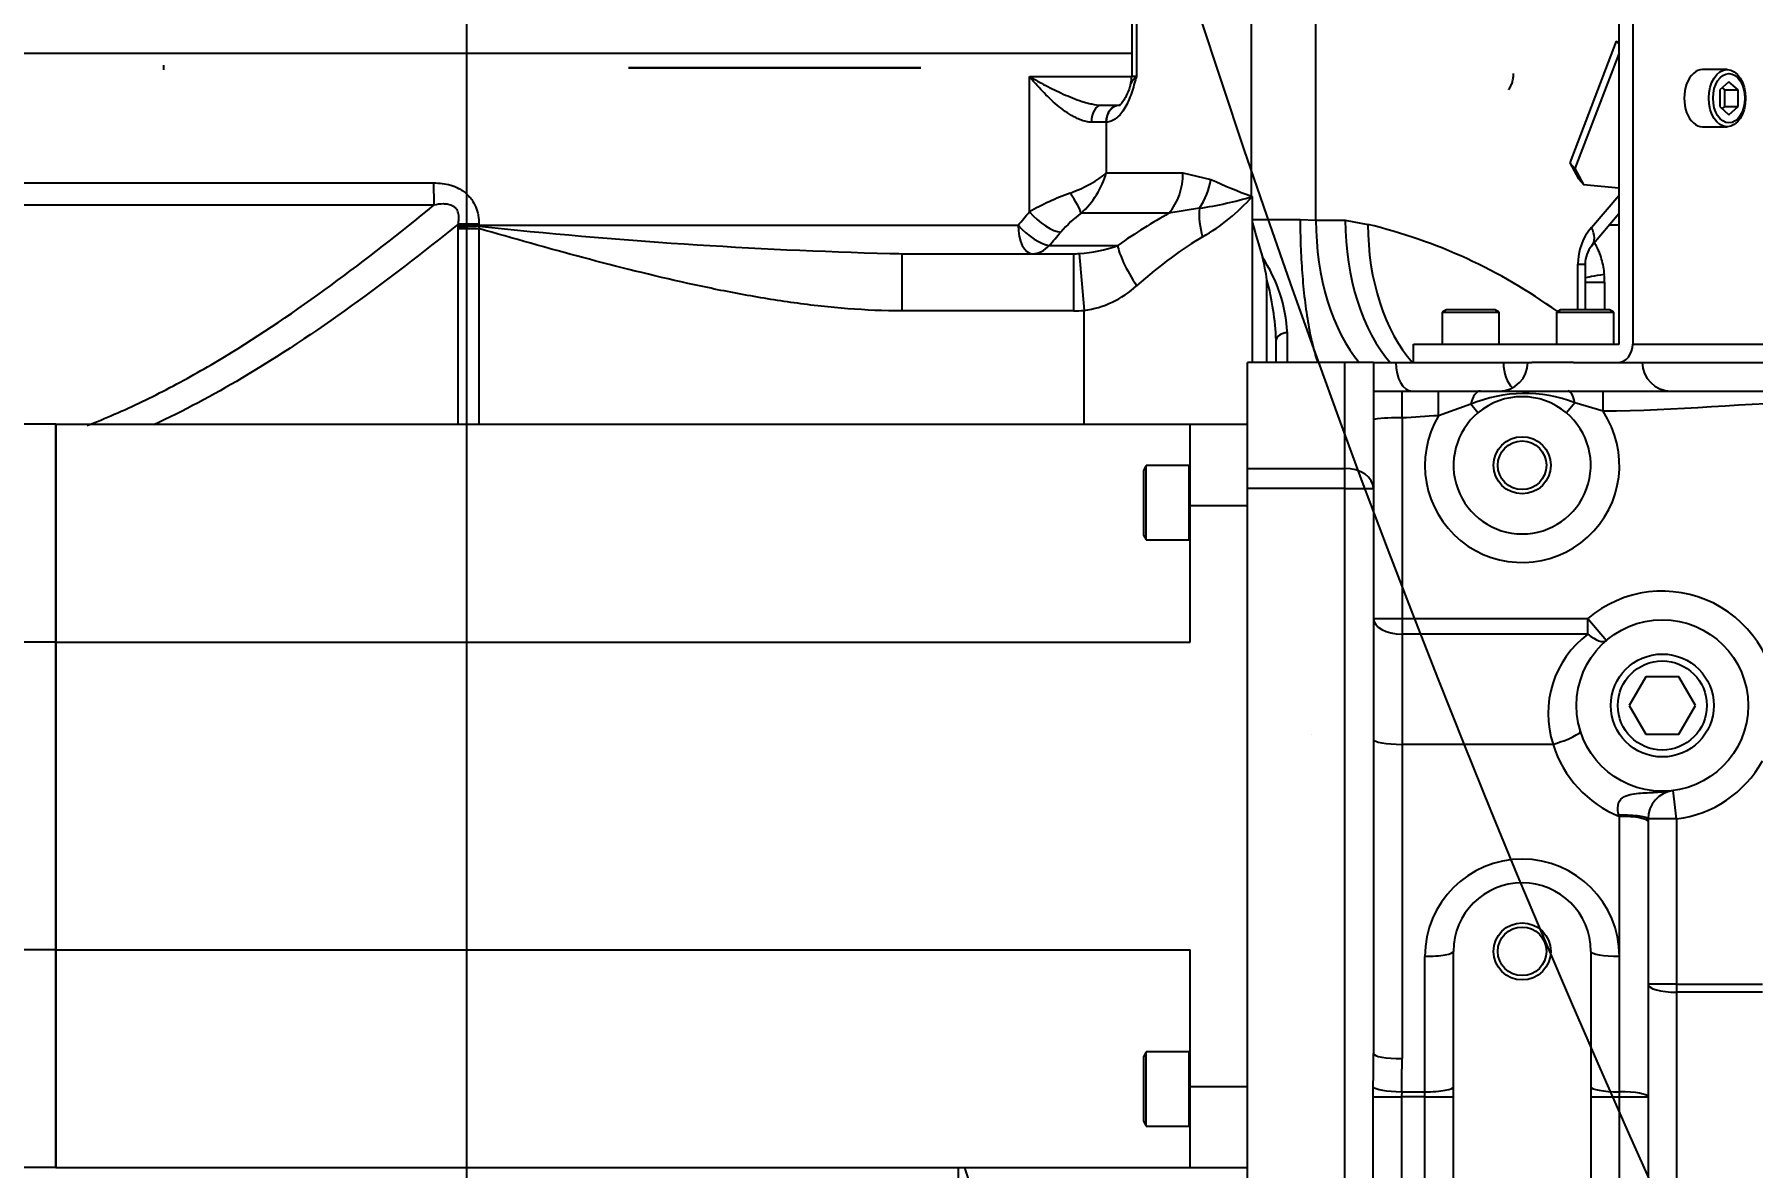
# Model space of a CAD drawing. Header units: millimetres. Extents: x 10462777 to 22643323, y 453826 to 1389191.
# Drawn here: x 11297950.6 to 11298255.8, y 583436.6 to 583638 of the extents above; entities that cross this region are included whole.
import ezdxf

# ---------------------------------------------------------------- set-up
doc = ezdxf.new("R2010")
doc.units = ezdxf.units.MM
doc.header["$LTSCALE"] = 200
doc.header["$MEASUREMENT"] = 0
doc.header["$PDMODE"] = 35
doc.header["$PDSIZE"] = -5
doc.linetypes.add('CENTER2', pattern=[1.125, 0.75, -0.125, 0.125, -0.125])
doc.linetypes.add('PHANTOM', pattern=[2.5, 1.25, -0.25, 0.25, -0.25, 0.25, -0.25])
doc.layers.get('0').update_dxf_attribs({"linetype": 'CONTINUOUS'})
doc.layers.get('DEFPOINTS').update_dxf_attribs({"linetype": 'CONTINUOUS'})
for name, color, linetype in [('$DDT_AUDIT_GENERATED_(77F)', 7, 'CONTINUOUS'), ('$DDT_AUDIT_GENERATED_(D3A)', 7, 'CONTINUOUS'), ('A290-7329-X315', 7, 'CONTINUOUS'), ('A290-7329-X401', 7, 'CONTINUOUS'), ('A290-7329-X406', 7, 'CONTINUOUS'), ('A290-7329-X409', 7, 'CONTINUOUS'), ('DV1_DEFAULT', 7, 'CONTINUOUS'), ('LIBRL_A6-BA-6X10', 7, 'CONTINUOUS'), ('LIBRL_A6-BA-8X20', 7, 'CONTINUOUS'), ('LIBRL_A97L-0001-', 7, 'CONTINUOUS'), ('LIBRL_A97L-0218-', 7, 'CONTINUOUS')]:
    doc.layers.add(name, color=color, linetype=linetype)
doc.layers.add('LAYOUT', color=8, linetype='CONTINUOUS', lineweight=25)
doc.styles.get("Standard").update_dxf_attribs({"font": 'SYMBOL'})
doc.dimstyles.new('DS ROBOTEC', dxfattribs={"dimscale": 0, "dimtxt": 2.5, "dimasz": 2.5, "dimexe": 0.3, "dimexo": 0.3, "dimgap": 0.5, "dimtad": 1, "dimzin": 9, "dimdsep": 46, "dimtxsty": 'Standard', "dimblk": 'OPEN', "dimcen": 0, "dimclrd": 4, "dimclre": 4, "dimclrt": 110, "dimazin": 2, "dimtm": 1.5, "dimtfac": 1, "dimtmove": 0, "dimatfit": 3, "dimldrblk": 'OPEN', "dimfxl": 1, "dimtfill": 1, "dimtolj": 1, "dimlwd": -1, "dimlwe": -1, "dimarcsym": 0})

# ---------------------------------------------------------------- blocks, each defined once
blk = doc.blocks.new('r710ic')
at = {"layer": 'LAYOUT', "color": 3}
blk.add_circle((272041.37, 104232.63), 2050.12, dxfattribs=at)
blk = doc.blocks.new('A$C7DA30AB0')
at = {"layer": '$DDT_AUDIT_GENERATED_(77F)', "color": 7, "linetype": 'Continuous', "ltscale": 25.4}
for p, q in [((3270.03, 3160.28, 0), (3262.41, 3160.28, 0)), ((3270.03, 3160.28, 0), (3270.03, 3121.59, 0)), ((3270.03, 3121.59, 0), (3270.03, 3160.28, 0)), ((3270.03, 3160.28, 0), (3471.5, 3160.28, 0)), ((3471.5, 3145.86, 0), (3471.5, 3160.28, 0)), ((3471.5, 3160.28, 0), (3481.66, 3160.28, 0)), ((3471.5, 3121.59, 0), (3471.5, 3145.86, 0)), ((3471.5, 3145.86, 0), (3481.66, 3145.86, 0)), ((3270.03, 3121.59, 0), (3262.41, 3121.59, 0)), ((3270.03, 3121.59, 0), (3270.03, 3066.88, 0)), ((3270.03, 3121.59, 0), (3471.5, 3121.59, 0)), ((3270.03, 3066.88, 0), (3270.03, 3121.59, 0)), ((3270.03, 3066.88, 0), (3262.41, 3066.88, 0)), ((3270.03, 3066.88, 0), (3270.03, 3028.2, 0)), ((3270.03, 3066.88, 0), (3471.5, 3066.88, 0)), ((3270.03, 3028.2, 0), (3270.03, 3066.88, 0)), ((3471.5, 3042.62, 0), (3471.5, 3066.88, 0)), ((3471.5, 3028.2, 0), (3471.5, 3042.62, 0)), ((3471.5, 3042.62, 0), (3481.66, 3042.62, 0)), ((3270.03, 3028.2, 0), (3262.41, 3028.2, 0)), ((3270.03, 3028.2, 0), (3471.5, 3028.2, 0)), ((3430.36, 3023.78, 0), (3430.36, 3028.2, 0)), ((3471.5, 3028.2, 0), (3481.66, 3028.2, 0))]:
    blk.add_line(p, q, dxfattribs=at)
at = {"layer": '$DDT_AUDIT_GENERATED_(D3A)', "color": 7, "linetype": 'Continuous', "ltscale": 25.4}
blk.add_line((3547.57, 3195.66, 0), (3545.87, 3195.66, 0), dxfattribs=at)
at = {"layer": 'A290-7329-X315', "color": 7, "linetype": 'CENTER2', "ltscale": 25.4}
for centre, radius, start, end in [((3523.83, 3222.58, 0), 5.08, 325.8899, 0), ((3516.94, 3099.8, 0), 24.59, 167.2328, 167.2391)]:
    blk.add_arc(centre, radius, start, end, dxfattribs=at)
blk.add_ellipse((3309.45, 3224.07, 0), major_axis=(-20.32, 0), ratio=0.964129, start_param=0, end_param=0.042312, dxfattribs=at)
blk.add_open_spline([(3397.7, 3223.6, 0), (3397.7, 3223.6, 0), (3397.7, 3223.6, 0), (3397.7, 3223.6, 0), (3397.7, 3223.6, 0), (3487.43, 3223.6, 0), (3307.96, 3223.6, 0), (3397.7, 3223.6, 0)], degree=3, knots=[0.999998195606, 0.999998195606, 0.999998195606, 0.999998195606, 1, 1, 1, 1.000000011, 1.000003984244, 1.000003984244, 1.000003984244, 1.000003984244], dxfattribs=at)
at = {"layer": 'A290-7329-X401', "color": 7, "linetype": 'Continuous', "ltscale": 25.4}
for p, q in [((3461.1, 3248.49, 0), (3461.1, 3222.07, 0)), ((3461.92, 3248.49, 0), (3461.92, 3222.07, 0)), ((3482.36, 3200.79, 0), (3482.36, 3248.49, 0)), ((3493.81, 3196.55, 0), (3493.81, 3248.49, 0)), ((3461.1, 3226.14, 0), (3144.35, 3226.14, 0)), ((3442.93, 3222.07, 0), (3461.1, 3222.07, 0)), ((3442.93, 3198.01, 0), (3442.93, 3222.07, 0)), ((3461.92, 3222.07, 0), (3461.1, 3222.07, 0)), ((3455.71, 3216.99, 0), (3459.05, 3216.99, 0)), ((3456.51, 3213.95, 0), (3453.94, 3213.95, 0)), ((3456.56, 3213.95, 0), (3456.51, 3213.95, 0)), ((3456.56, 3213.95, 0), (3456.56, 3204.95, 0)), ((3456.56, 3204.95, 0), (3470.2, 3204.95, 0)), ((3470.2, 3204.95, 0), (3475.12, 3203.79, 0)), ((3144.35, 3203.17, 0), (3337.12, 3203.17, 0)), ((3542.75, 3195.26, 0), (3547.57, 3200.9, 0)), ((3337.18, 3199.21, 0), (3146.24, 3199.21, 0)), ((3473.14, 3198.67, 0), (3467.71, 3197.76, 0)), ((3482.36, 3200.79, 0), (3482.49, 3200.74, 0)), ((3482.49, 3200.74, 0), (3482.49, 3196.2, 0)), ((3345.18, 3195.86, 0), (3341.47, 3195.86, 0)), ((3341.47, 3195.66, 0), (3341.47, 3195.86, 0)), ((3341.47, 3195.66, 0), (3345.18, 3195.66, 0)), ((3341.48, 3195.26, 0), (3341.47, 3195.66, 0)), ((3341.48, 3195.05, 0), (3341.48, 3195.26, 0)), ((3341.48, 3195.05, 0), (3345.13, 3195.05, 0)), ((3341.48, 3160.28, 0), (3341.48, 3195.05, 0)), ((3345.19, 3195.46, 0), (3345.13, 3195.05, 0)), ((3345.13, 3195.05, 0), (3345.13, 3160.28, 0)), ((3345.18, 3195.86, 0), (3345.18, 3195.66, 0)), ((3345.18, 3195.66, 0), (3345.19, 3195.46, 0)), ((3345.18, 3195.66, 0), (3440.94, 3195.66, 0)), ((3467.71, 3197.76, 0), (3452.11, 3197.76, 0)), ((3482.36, 3196.67, 0), (3491.02, 3196.67, 0)), ((3482.49, 3196.2, 0), (3482.49, 3171.27, 0)), ((3491.02, 3196.67, 0), (3493.81, 3196.55, 0)), ((3493.81, 3196.55, 0), (3499.02, 3196.55, 0)), ((3499.02, 3196.55, 0), (3503.04, 3195.79, 0)), ((3547.57, 3197.68, 0), (3542.8, 3192, 0)), ((3446.45, 3192.07, 0), (3458.61, 3192.07, 0)), ((3420.29, 3190.58, 0), (3420.29, 3180.42, 0)), ((3420.29, 3190.58, 0), (3450.75, 3190.58, 0)), ((3450.75, 3190.58, 0), (3450.75, 3180.42, 0)), ((3451.77, 3190.61, 0), (3452.66, 3180.5, 0)), ((3540.32, 3188.73, 0), (3541.61, 3188.73, 0)), ((3540.32, 3180.62, 0), (3540.32, 3188.73, 0)), ((3541.61, 3188.73, 0), (3541.61, 3180.62, 0)), ((3485.11, 3171.27, 0), (3485.11, 3185.95, 0)), ((3541.61, 3185.5, 0), (3545.06, 3185.5, 0)), ((3545.06, 3185.5, 0), (3545.06, 3180.62, 0)), ((3450.75, 3180.42, 0), (3420.29, 3180.42, 0)), ((3452.66, 3160.28, 0), (3452.66, 3180.5, 0)), ((3486.74, 3171.27, 0), (3486.74, 3175.2, 0)), ((3481.66, 3152.44, 0), (3481.66, 3171.27, 0)), ((3498.94, 3171.27, 0), (3481.66, 3171.27, 0)), ((3498.94, 3152.44, 0), (3498.94, 3171.27, 0)), ((3504.02, 3171.27, 0), (3498.94, 3171.27, 0)), ((3504.02, 3171.27, 0), (3504.02, 3148.85, 0)), ((3504.02, 3171.27, 0), (3507.98, 3171.27, 0)), ((3507.98, 3171.27, 0), (3511.13, 3171.27, 0)), ((3539.57, 3171.27, 0), (3532.16, 3171.27, 0)), ((3504.02, 3166.19, 0), (3509.1, 3166.19, 0)), ((3509.1, 3161.4, 0), (3509.1, 3166.19, 0)), ((3509.1, 3166.19, 0), (3515.56, 3166.19, 0)), ((3515.56, 3161.77, 0), (3515.56, 3166.19, 0)), ((3515.56, 3166.19, 0), (3523.03, 3166.19, 0)), ((3523.03, 3166.19, 0), (3538.52, 3166.19, 0)), ((3538.52, 3166.19, 0), (3544.8, 3166.19, 0)), ((3544.8, 3166.19, 0), (3583.3, 3166.19, 0)), ((3544.8, 3162.58, 0), (3544.8, 3166.19, 0)), ((3509.1, 3161.4, 0), (3509.1, 3125.75, 0)), ((3521.29, 3163.83, 0), (3515.56, 3161.77, 0)), ((3522.58, 3162.31, 0), (3521.29, 3163.83, 0)), ((3539.78, 3164.08, 0), (3538.29, 3162.31, 0)), ((3544.8, 3162.58, 0), (3539.78, 3164.08, 0)), ((3481.66, 3152.44, 0), (3498.94, 3152.44, 0)), ((3481.66, 3148.85, 0), (3481.66, 3152.44, 0)), ((3498.94, 3148.85, 0), (3498.94, 3152.44, 0)), ((3498.94, 3148.85, 0), (3481.66, 3148.85, 0)), ((3481.66, 2903.12, 0), (3481.66, 3148.85, 0)), ((3498.94, 2903.12, 0), (3498.94, 3148.85, 0)), ((3498.94, 3148.85, 0), (3504.02, 3148.85, 0)), ((3504.02, 3148.85, 0), (3504.02, 3048.45, 0)), ((3504.02, 3125.75, 0), (3509.1, 3125.75, 0)), ((3509.1, 3125.75, 0), (3542.1, 3125.75, 0)), ((3509.1, 3125.75, 0), (3509.1, 3122.98, 0)), ((3542.1, 3125.75, 0), (3545.41, 3121.89, 0)), ((3542.1, 3122.98, 0), (3542.1, 3125.75, 0)), ((3542.1, 3122.98, 0), (3509.1, 3122.98, 0)), ((3509.1, 3122.98, 0), (3509.1, 3103.41, 0)), ((3535.92, 3103.41, 0), (3509.1, 3103.41, 0)), ((3509.1, 3103.41, 0), (3509.1, 3047.57, 0)), ((3557.86, 3090.15, 0), (3557.23, 3095.19, 0)), ((3547.7, 3090.6, 0), (3547.62, 3090.85, 0)), ((3547.7, 3065.74, 0), (3547.7, 3090.6, 0)), ((3552.78, 3090.15, 0), (3552.78, 3089.71, 0)), ((3557.86, 3090.15, 0), (3552.78, 3090.15, 0)), ((3552.78, 3089.71, 0), (3552.78, 3040.79, 0)), ((3557.86, 3090.15, 0), (3557.86, 3060.81, 0)), ((3518.24, 2985.35, 0), (3518.24, 3066.63, 0)), ((3542.62, 3066.63, 0), (3542.62, 2985.35, 0)), ((3513.16, 3041.68, 0), (3513.16, 3065.74, 0)), ((3547.7, 3041.68, 0), (3547.7, 3065.74, 0)), ((3557.86, 3060.81, 0), (3552.78, 3060.81, 0)), ((3557.86, 3060.81, 0), (3573.1, 3060.81, 0)), ((3557.86, 3060.81, 0), (3557.86, 3059.36, 0)), ((3573.1, 3059.36, 0), (3557.86, 3059.36, 0)), ((3557.86, 3059.36, 0), (3557.86, 2911.35, 0)), ((3503.98, 3040.79, 0), (3503.99, 3042.56, 0)), ((3503.98, 3040.79, 0), (3509.03, 3040.79, 0)), ((3503.98, 2957.74, 0), (3503.98, 3040.79, 0)), ((3509.04, 3041.68, 0), (3509.03, 3040.79, 0)), ((3513.16, 3040.79, 0), (3509.03, 3040.79, 0)), ((3509.03, 3040.79, 0), (3509.03, 2957.74, 0)), ((3509.04, 3041.68, 0), (3513.16, 3041.68, 0)), ((3513.16, 3040.79, 0), (3513.16, 3041.68, 0)), ((3513.16, 2985.35, 0), (3513.16, 3040.79, 0)), ((3513.16, 3040.79, 0), (3518.24, 3040.79, 0)), ((3542.62, 3040.79, 0), (3547.7, 3040.79, 0)), ((3547.7, 3040.79, 0), (3547.7, 3041.68, 0)), ((3547.7, 2985.35, 0), (3547.7, 3040.79, 0)), ((3547.7, 3040.79, 0), (3552.78, 3040.79, 0)), ((3552.78, 3040.79, 0), (3552.78, 2957.74, 0))]:
    blk.add_line(p, q, dxfattribs=at)
for centre, radius in [((3530.43, 3152.99, 0), 5.08), ((3530.43, 3152.99, 0), 4.32), ((3555.32, 3110.31, 0), 15.24), ((3530.43, 3066.63, 0), 5.08), ((3530.43, 3066.63, 0), 4.32)]:
    blk.add_circle(centre, radius, dxfattribs=at)
for centre, radius, start, end in [((3456.02, 3222.07, 0), 5.08, 342.0081, 0), ((3517.22, 3295.02, 0), 100.47, 245.2302, 249.6989), ((3463.13, 3266.16, 0), 68.23, 278.4332, 286.4812), ((3455.84, 3224.43, 0), 35.65, 300.0065, 318.3588), ((3442.24, 4108.47, 0), 918.15, 263.93204, 268.49653), ((3768.77, 3275.89, 0), 297.16, 195.5535, 196.8039), ((3480.47, 3102.38, 0), 96.1, 54.2425, 76.4147), ((3550.37, 3188.72, 0), 10.05, 139.3574, 179.9222), ((3450.24, 3214.54, 0), 23.98, 273.6497, 290.4305), ((3546.69, 3188.73, 0), 5.08, 140, 180), ((3442.24, 4108.47, 0), 918.15, 268.49653, 268.63007), ((3448.75, 3180.72, 0), 36.73, 8.1934, 14.6036), ((3461.44, 3174.97, 0), 27.34, 3.284, 33.2873), ((3437.03, 3173.12, 0), 49.76, 2.3914, 14.9416), ((3529.32, 3185.5, 0), 15.74, 359.9965, 5.0546), ((3450.31, 3197.59, 0), 17.25, 277.8336, 312.5413), ((-4706.23, 3140.91, 0), 8195.04, 0.21188, 0.249078), ((3526.37, 3171.27, 0), 5.08, 270, 0), ((3556.85, 3171.27, 0), 5.08, 180, 270), ((3530.85, 3141.07, 0), 24.68, 68.786, 112.7733), ((3530.43, 3152.99, 0), 12.19, 49.8808, 130.1192), ((3508.04, 3135.09, 0), 26.34, 87.7105, 98.6346), ((3530.43, 3152.99, 0), 17.27, 149.4233, 33.7334), ((3530.43, 3152.99, 0), 12.19, 130.1192, 49.8808), ((3555.32, 3110.31, 0), 20.32, 356.062, 130.5897), ((3552.58, 3108.91, 0), 17.54, 126.6536, 198.263), ((3555.32, 3109.43, 0), 20.32, 197.2382, 247.9757), ((3555.32, 3110.31, 0), 20.32, 277.1808, 331.045), ((3557.86, 3090.15, 0), 5.08, 97.1808, 180), ((3530.43, 3065.74, 0), 17.27, 0, 180), ((3530.43, 3066.63, 0), 12.19, 0, 180)]:
    blk.add_arc(centre, radius, start, end, dxfattribs=at)
for centre, major_axis, ratio, start_param, end_param in [((3455.71, 3213.95, 0), (0, -3.05), 0.580503, 3.141593, 4.712389), ((3459.05, 3213.95, 0), (0, -3.05), 0.833924, 3.141593, 4.712389), ((3459.12, 3213.95, 0), (0.08, -3.05), 0.838594, 3.123583, 4.69159), ((3448.04, 3204.95, 0), (10.08, 3.27), 0.38526, 4.797347, 5.582745), ((3448.04, 3204.95, 0), (-6.16, -9.17), 0.70898, 1.229861, 2.015259), ((3461.68, 3204.95, 0), (0, -10.16), 0.838671, 0.785398, 1.570796), ((3337.27, 3203.17, 0), (0, -5.08), 0.029499, 4.712389, 5.604359), ((3448.04, 3197.76, 0), (-10.11, -4.52), 0.229311, 4.400744, 5.137461), ((3449.1, 3201.36, 0), (2.98, -4.12), 0.169759, 0.40149, 1.448687), ((3466.6, 3203.79, 0), (-4.42, -9.15), 0.810987, 1.396684, 1.944712), ((3342.98, 3207.92, 0), (189.98, 195.79), 0.296101, 4.931929, 4.94349), ((3445.48, 3198.01, 0), (3.84, -3.32), 0.356015, 4.322025, 5.858406), ((3479.68, 3193.55, 0), (-4.09, 9.3), 0.556783, 0.766599, 1.330623), ((3345.13, 3195.26, 0), (-5.08, -0.19), 0.038584, 4.699847, 5.513136), ((3443.44, 3195.66, 0), (-3.83, 3.34), 0.349033, 1.18987, 2.718082), ((3443.44, 3195.66, 0), (0, -5.08), 0.493159, 4.712389, 6.283185), ((3451.05, 3194.17, 0), (4.87, 4.87), 0.296213, 1.073377, 1.810095), ((3446.64, 3157.99, 0), (43.84, 43.84), 0.296213, 0.803928, 1.01789), ((3511.22, 3196.55, 0), (-0.01, -30.48), 0.570989, 4.71259, 5.695397), ((3517.02, 3196.55, 0), (0.07, -30.48), 0.590687, 4.711009, 5.694099), ((3520.97, 3195.79, 0), (0, -29.59), 0.605929, 4.712388, 5.690466), ((3538.91, 3195.26, 0), (3.89, -3.27), 0.596359, 0, 0.952916), ((3443.44, 3195.66, 0), (0, -5.08), 0.838671, 0, 0.785398), ((3345.99, 3204.33, 0), (195.32, 195.32), 0.296214, 4.940127, 4.951687), ((3464.63, 3184.88, 0), (-5.78, 8.36), 0.21785, 0.405627, 1.421404), ((3452.66, 3150.81, 0), (33.19, 44.73), 0.285446, 0.571506, 0.938633), ((3450.75, 3195.66, 0), (9.65, 0), 0.526385, 4.712389, 4.817906), ((3546.59, 3186.89, 0), (-5.03, -0.69), 0.045241, 5.029461, 6.139153), ((3450.75, 3195.66, 0), (-18.17, 0), 0.838671, 1.570796, 1.676314), ((3488.78, 3175.2, 0), (-2.03, 0), 0.66077, 4.733309, 6.283185), ((3510.89, 3171.27, 0), (0, -5.08), 0.573576, 4.712389, 6.283185), ((3530.03, 3171.27, 0), (0, -5.08), 0.573576, 4.712389, 5.807419), ((3523.03, 3161.77, 0), (0, -4.42), 0.443041, 3.141593, 4.228338), ((3538.52, 3162.58, 0), (0, -3.62), 0.385309, 1.99967, 3.141593), ((3498.94, 3148.85, 0), (-5.08, 0), 0.707107, 3.141593, 4.712389), ((3509.1, 3125.75, 0), (-5.08, 0), 0.544081, 0, 1.570796), ((3542.1, 3125.75, 0), (3.31, -3.86), 0.388731, 5.13832, 6.283185), ((3509.1, 3104.29, 0), (-5.08, 0), 0.173648, 0, 1.570796), ((3535.92, 3104.29, 0), (4.85, 1.51), 0.166068, 4.660906, 6.283185), ((3547.7, 3090.15, 0), (-5.08, 0), 0.13672, 3.141593, 4.728116), ((3547.7, 3089.71, 0), (-5.08, 0), 0.173648, 3.141593, 4.712389), ((3513.16, 3066.63, 0), (-5.08, 0), 0.173648, 1.570796, 3.141593), ((3547.7, 3066.63, 0), (5.08, 0), 0.173648, 3.141593, 4.712389), ((3557.86, 3060.81, 0), (5.08, 0), 0.285652, 3.141593, 4.712389), ((3498.94, 3048.45, 0), (0, -57.62), 0.088163, 1.468295, 1.570796), ((3509.1, 3048.45, 0), (-5.08, 0), 0.173648, 0, 1.570796), ((3498.94, 3047.57, 0), (0, 57.62), 0.176327, 4.609887, 4.712389), ((3509.04, 3042.56, 0), (-5.08, 0.09), 0.17362, 0.104088, 1.573945), ((3513.16, 3042.56, 0), (-5.08, 0), 0.173648, 1.570796, 3.141593), ((3547.7, 3042.56, 0), (-5.08, 0), 0.173648, 0, 1.570796), ((3547.7, 3040.79, 0), (-5.08, 0), 0.173648, 3.141593, 4.712389), ((3342.98, 2535.77, 0), (0, 612.37), 0.243062, 5.634564, 5.646608)]:
    blk.add_ellipse(centre, major_axis=major_axis, ratio=ratio, start_param=start_param, end_param=end_param, dxfattribs=at)
for points, knots in [([(3442.93, 3222.07, 0), (3443.39, 3221.81, 0), (3443.87, 3221.54, 0), (3444.84, 3221, 0), (3445.33, 3220.74, 0), (3446.83, 3219.95, 0), (3447.86, 3219.44, 0), (3449.47, 3218.72, 0), (3450.01, 3218.49, 0), (3451.13, 3218.05, 0), (3451.7, 3217.84, 0), (3452.55, 3217.56, 0), (3452.84, 3217.48, 0), (3453.42, 3217.32, 0), (3453.71, 3217.25, 0), (3454.58, 3217.07, 0), (3455.15, 3216.99, 0), (3455.71, 3216.99, 0)], [0, 0, 0, 0, 0.125, 0.125, 0.25, 0.25, 0.5, 0.5, 0.625, 0.625, 0.75, 0.75, 0.8125, 0.8125, 0.875, 0.875, 1, 1, 1, 1]), ([(3453.94, 3213.95, 0), (3453.43, 3213.95, 0), (3452.92, 3214.05, 0), (3452.12, 3214.31, 0), (3451.86, 3214.41, 0), (3451.33, 3214.65, 0), (3451.07, 3214.78, 0), (3450.3, 3215.2, 0), (3449.78, 3215.53, 0), (3448.8, 3216.23, 0), (3448.33, 3216.6, 0), (3447.4, 3217.38, 0), (3446.94, 3217.79, 0), (3446.07, 3218.62, 0), (3445.65, 3219.04, 0), (3444.83, 3219.89, 0), (3444.43, 3220.32, 0), (3443.85, 3220.98, 0), (3443.66, 3221.2, 0), (3443.29, 3221.63, 0), (3443.11, 3221.85, 0), (3442.93, 3222.07, 0)], [0, 0, 0, 0, 0.125, 0.125, 0.1875, 0.1875, 0.25, 0.25, 0.375, 0.375, 0.5, 0.5, 0.625, 0.625, 0.75, 0.75, 0.875, 0.875, 0.9375, 0.9375, 1, 1, 1, 1]), ([(3461.92, 3222.07, 0), (3461.85, 3221.82, 0), (3461.78, 3221.57, 0), (3461.64, 3221.07, 0), (3461.57, 3220.81, 0), (3461.35, 3220.07, 0), (3461.2, 3219.58, 0), (3460.87, 3218.62, 0), (3460.7, 3218.16, 0), (3460.31, 3217.28, 0), (3460.11, 3216.87, 0), (3459.66, 3216.11, 0), (3459.42, 3215.75, 0), (3458.9, 3215.13, 0), (3458.63, 3214.87, 0), (3458.21, 3214.54, 0), (3458.06, 3214.44, 0), (3457.77, 3214.27, 0), (3457.62, 3214.2, 0), (3457.17, 3214.02, 0), (3456.87, 3213.96, 0), (3456.56, 3213.95, 0)], [0, 0, 0, 0, 0.0625, 0.0625, 0.125, 0.125, 0.25, 0.25, 0.375, 0.375, 0.5, 0.5, 0.625, 0.625, 0.75, 0.75, 0.8125, 0.8125, 0.875, 0.875, 1, 1, 1, 1]), ([(3460.84, 3220.5, 0), (3460.82, 3220.41, 0), (3460.63, 3219.76, 0), (3460.18, 3218.67, 0), (3459.53, 3217.52, 0), (3459.01, 3217.01, 0), (3458.92, 3216.98, 0), (3458.92, 3216.98, 0)], [0, 0, 0, 0, 0.0296936, 0.2657509, 0.4638848, 0.6700079, 0.8205294, 0.8205294, 0.8205294, 0.8205294]), ([(3460.85, 3220.49, 0), (3460.87, 3220.58, 0), (3460.9, 3220.66, 0), (3461.03, 3220.97, 0), (3461.15, 3221.2, 0), (3461.4, 3221.53, 0), (3461.49, 3221.64, 0), (3461.64, 3221.8, 0), (3461.69, 3221.86, 0), (3461.8, 3221.96, 0), (3461.86, 3222.02, 0), (3461.92, 3222.07, 0)], [0.7074884, 0.7074884, 0.7074884, 0.7074884, 0.75, 0.75, 0.875, 0.875, 0.9375, 0.9375, 0.96875, 0.96875, 1, 1, 1, 1]), ([(3337.12, 3203.17, 0), (3337.64, 3203.17, 0), (3338.15, 3203.14, 0), (3339.16, 3203.01, 0), (3339.66, 3202.9, 0), (3340.65, 3202.61, 0), (3341.12, 3202.42, 0), (3341.8, 3202.06, 0), (3342.03, 3201.93, 0), (3342.45, 3201.65, 0), (3342.66, 3201.49, 0), (3343.04, 3201.16, 0), (3343.23, 3200.98, 0), (3343.57, 3200.61, 0), (3343.74, 3200.41, 0), (3344.19, 3199.78, 0), (3344.43, 3199.33, 0), (3344.72, 3198.63, 0), (3344.8, 3198.38, 0), (3344.94, 3197.89, 0), (3345, 3197.64, 0), (3345.14, 3196.88, 0), (3345.18, 3196.37, 0), (3345.18, 3195.86, 0)], [0, 0, 0, 0, 0.125, 0.125, 0.25, 0.25, 0.375, 0.375, 0.4375, 0.4375, 0.5, 0.5, 0.5625, 0.5625, 0.625, 0.625, 0.75, 0.75, 0.8125, 0.8125, 0.875, 0.875, 1, 1, 1, 1]), ([(3275.6, 3160.07, 0), (3277.21, 3160.69, 0), (3278.82, 3161.35, 0), (3283.75, 3163.49, 0), (3287.04, 3165.08, 0), (3291.94, 3167.65, 0), (3293.56, 3168.54, 0), (3296.8, 3170.38, 0), (3298.41, 3171.32, 0), (3306.41, 3176.16, 0), (3312.68, 3180.42, 0), (3325.04, 3189.47, 0), (3331.14, 3194.25, 0), (3337.18, 3199.21, 0)], [0.1897455, 0.1897455, 0.1897455, 0.1897455, 0.25, 0.25, 0.375, 0.375, 0.4375, 0.4375, 0.5, 0.5, 0.75, 0.75, 1, 1, 1, 1]), ([(3341.47, 3195.86, 0), (3341.54, 3196.14, 0), (3341.59, 3196.43, 0), (3341.62, 3196.87, 0), (3341.62, 3197.02, 0), (3341.61, 3197.31, 0), (3341.59, 3197.46, 0), (3341.53, 3197.75, 0), (3341.49, 3197.9, 0), (3341.38, 3198.17, 0), (3341.31, 3198.31, 0), (3341.14, 3198.56, 0), (3341.04, 3198.67, 0), (3340.82, 3198.87, 0), (3340.69, 3198.96, 0), (3340.44, 3199.11, 0), (3340.3, 3199.17, 0), (3340.02, 3199.27, 0), (3339.88, 3199.31, 0), (3339.44, 3199.4, 0), (3339.15, 3199.42, 0), (3338.3, 3199.42, 0), (3337.73, 3199.34, 0), (3337.18, 3199.21, 0)], [0, 0, 0, 0, 0.125, 0.125, 0.1875, 0.1875, 0.25, 0.25, 0.3125, 0.3125, 0.375, 0.375, 0.4375, 0.4375, 0.5, 0.5, 0.5625, 0.5625, 0.625, 0.625, 0.75, 0.75, 1, 1, 1, 1]), ([(3341.47, 3195.86, 0), (3335.21, 3190.77, 0), (3328.89, 3185.89, 0), (3316.11, 3176.7, 0), (3309.64, 3172.38, 0), (3297.93, 3165.43, 0), (3292.73, 3162.64, 0), (3287.44, 3160.17, 0)], [0, 0, 0, 0, 0.25, 0.25, 0.5, 0.5, 0.6949858, 0.6949858, 0.6949858, 0.6949858]), ([(3420.29, 3180.42, 0), (3417.08, 3180.42, 0), (3413.88, 3180.56, 0), (3407.51, 3181.06, 0), (3404.33, 3181.42, 0), (3398, 3182.29, 0), (3394.84, 3182.81, 0), (3388.54, 3183.98, 0), (3385.4, 3184.62, 0), (3376.02, 3186.69, 0), (3369.82, 3188.25, 0), (3357.45, 3191.56, 0), (3351.29, 3193.3, 0), (3345.13, 3195.05, 0)], [0, 0, 0, 0, 0.125, 0.125, 0.25, 0.25, 0.375, 0.375, 0.5, 0.5, 0.75, 0.75, 1, 1, 1, 1]), ([(3491.02, 3196.67, 0), (3491.02, 3195.15, 0), (3491.04, 3193.58, 0), (3491.15, 3190.4, 0), (3491.24, 3188.78, 0), (3491.48, 3185.58, 0), (3491.63, 3183.99, 0), (3492, 3180.9, 0), (3492.22, 3179.41, 0), (3492.71, 3176.6, 0), (3492.99, 3175.29, 0), (3493.55, 3173.05, 0), (3493.82, 3172.11, 0), (3494.11, 3171.26, 0)], [0, 0, 0, 0, 0.125, 0.125, 0.25, 0.25, 0.375, 0.375, 0.5, 0.5, 0.625, 0.625, 0.7334253, 0.7334253, 0.7334253, 0.7334253]), ([(3543.25, 3192.52, 0), (3543.31, 3192.42, 0), (3543.37, 3192.32, 0), (3543.89, 3191.39, 0), (3544.23, 3190.53, 0), (3544.62, 3189.19, 0), (3544.72, 3188.74, 0), (3544.89, 3187.82, 0), (3544.95, 3187.35, 0), (3544.99, 3186.89, 0)], [0.468244, 0.468244, 0.468244, 0.468244, 0.5, 0.5, 0.75, 0.75, 0.875, 0.875, 1, 1, 1, 1]), ([(3547.62, 3090.85, 0), (3547.45, 3091.4, 0), (3547.36, 3091.98, 0), (3547.55, 3093.11, 0), (3547.86, 3093.6, 0), (3548.67, 3094.22, 0), (3549.14, 3094.39, 0), (3550.1, 3094.61, 0), (3550.59, 3094.67, 0), (3552.09, 3094.81, 0), (3553.11, 3094.84, 0), (3555.16, 3094.97, 0), (3556.19, 3095.06, 0), (3557.23, 3095.19, 0)], [0, 0, 0, 0, 0.125, 0.125, 0.25, 0.25, 0.375, 0.375, 0.5, 0.5, 0.75, 0.75, 1, 1, 1, 1])]:
    blk.add_open_spline(points, degree=3, knots=knots, dxfattribs=at)
at = {"layer": 'A290-7329-X401', "color": 7, "linetype": 'CENTER2', "ltscale": 25.4}
blk.add_open_spline([(3496.39, 3166.96, 0), (3496.39, 3166.96, 0), (3496.39, 3166.96, 0), (3496.39, 3166.96, 0)], degree=3, dxfattribs=at)
at = {"layer": 'A290-7329-X401', "color": 7, "linetype": 'Continuous', "ltscale": 25.4}
for points in [[(3515.56, 3161.77, 0), (3513.41, 3161.77, 0), (3511.25, 3161.4, 0), (3509.1, 3161.4, 0)], [(3583.3, 3164.16, 0), (3570.47, 3164.16, 0), (3557.63, 3162.58, 0), (3544.8, 3162.58, 0)]]:
    blk.add_open_spline(points, degree=3, dxfattribs=at)
at = {"layer": 'A290-7329-X406', "color": 7, "linetype": 'Continuous', "ltscale": 25.4}
for p, q in [((3547.57, 3303.35, 0), (3547.57, 3174.53, 0)), ((3550.06, 3303.35, 0), (3550.06, 3174.53, 0)), ((3511.13, 3174.53, 0), (3547.57, 3174.53, 0)), ((3511.13, 3171.27, 0), (3511.13, 3174.53, 0)), ((3550.06, 3174.53, 0), (3615.37, 3174.53, 0)), ((3511.13, 3171.27, 0), (3532.16, 3171.27, 0)), ((3539.57, 3171.27, 0), (3547.57, 3171.27, 0)), ((3547.57, 3171.27, 0), (3612.88, 3171.27, 0))]:
    blk.add_line(p, q, dxfattribs=at)
for major_axis in [(0, -0.00203), (0, -3.25)]:
    blk.add_ellipse((3547.57, 3174.53, 0), major_axis=major_axis, ratio=0.766044, start_param=0, end_param=1.570796, dxfattribs=at)
at = {"layer": 'A290-7329-X409', "color": 7, "linetype": 'Continuous', "ltscale": 25.4}
for p, q in [((3547.15, 3228.34, 0), (3538.9, 3206.74, 0)), ((3547.57, 3227.88, 0), (3547.15, 3228.34, 0)), ((3547.57, 3226.07, 0), (3539.8, 3205.74, 0)), ((3538.9, 3206.74, 0), (3540.44, 3203.87, 0)), ((3538.9, 3206.74, 0), (3539.8, 3205.74, 0)), ((3539.8, 3205.74, 0), (3541.34, 3202.86, 0)), ((3540.44, 3203.87, 0), (3541.34, 3202.86, 0)), ((3541.34, 3202.86, 0), (3547.57, 3202.28, 0))]:
    blk.add_line(p, q, dxfattribs=at)
blk.add_ellipse((3549.14, 3231.2, 0), major_axis=(-2.65, -2.37), ratio=0.746233, start_param=0.308893, end_param=0.467152, dxfattribs=at)
at = {"layer": 'DV1_DEFAULT', "color": 7, "linetype": 'CENTER2', "ltscale": 25.4}
blk.add_line((3342.98, 3369.83, 0), (3342.98, 2686.97, 0), dxfattribs=at)
at = {"layer": 'LAYOUT', "color": 6, "linetype": 'PHANTOM'}
for centre, radius in [((3030.45, 3025.99, 0), 2693.02), ((3025.99, 3025.99, 0), 589.24)]:
    blk.add_circle(centre, radius, dxfattribs=at)
at = {"layer": 'LIBRL_A6-BA-6X10', "color": 7, "linetype": 'Continuous', "ltscale": 25.4}
for p, q in [((3566.83, 3223.29, 0), (3562.47, 3223.29, 0)), ((3567.14, 3221.15, 0), (3565.51, 3219.68, 0)), ((3565.51, 3219.68, 0), (3565.51, 3216.75, 0)), ((3566.44, 3219.68, 0), (3565.97, 3220.1, 0)), ((3566.44, 3216.75, 0), (3566.44, 3219.68, 0)), ((3566.44, 3219.68, 0), (3568.77, 3219.68, 0)), ((3568.77, 3219.68, 0), (3567.14, 3221.15, 0)), ((3568.77, 3216.75, 0), (3568.77, 3219.68, 0)), ((3565.51, 3216.75, 0), (3567.14, 3215.28, 0)), ((3565.97, 3216.33, 0), (3566.44, 3216.75, 0)), ((3566.44, 3216.75, 0), (3568.77, 3216.75, 0)), ((3567.14, 3215.28, 0), (3568.77, 3216.75, 0)), ((3562.47, 3213.13, 0), (3566.83, 3213.13, 0)), ((3516.91, 3180.62, 0), (3516.21, 3180.22, 0)), ((3516.21, 3180.22, 0), (3516.21, 3174.53, 0)), ((3516.21, 3180.22, 0), (3526.37, 3180.22, 0)), ((3525.66, 3180.62, 0), (3516.91, 3180.62, 0)), ((3526.37, 3180.22, 0), (3525.66, 3180.62, 0)), ((3526.37, 3174.53, 0), (3526.37, 3180.22, 0)), ((3537.23, 3180.62, 0), (3536.53, 3180.22, 0)), ((3536.53, 3180.22, 0), (3536.53, 3174.53, 0)), ((3536.53, 3180.22, 0), (3546.69, 3180.22, 0)), ((3545.98, 3180.62, 0), (3537.23, 3180.62, 0)), ((3546.69, 3180.22, 0), (3545.98, 3180.62, 0)), ((3546.69, 3174.53, 0), (3546.69, 3180.22, 0))]:
    blk.add_line(p, q, dxfattribs=at)
blk.add_ellipse((3562.47, 3218.21, 0), major_axis=(0, 5.08), ratio=0.642788, start_param=0, end_param=3.141593, dxfattribs=at)
for centre, major_axis in [((3566.83, 3218.21, 0), (0, 5.08)), ((3567.14, 3218.21, 0), (0, -4.38))]:
    blk.add_ellipse(centre, major_axis=major_axis, ratio=0.642788, dxfattribs=at)
at = {"layer": 'LIBRL_A6-BA-8X20', "color": 7, "linetype": 'Continuous', "ltscale": 25.4}
for p, q in [((3463.68, 3152.93, 0), (3463.17, 3152.05, 0)), ((3463.17, 3152.05, 0), (3463.17, 3140.6, 0)), ((3463.68, 3139.72, 0), (3463.68, 3152.93, 0)), ((3471.3, 3152.93, 0), (3463.68, 3152.93, 0)), ((3471.3, 3139.72, 0), (3471.3, 3152.93, 0)), ((3463.17, 3140.6, 0), (3463.68, 3139.72, 0)), ((3463.68, 3139.72, 0), (3471.3, 3139.72, 0)), ((3463.68, 3048.76, 0), (3463.17, 3047.88, 0)), ((3463.68, 3035.55, 0), (3463.68, 3048.76, 0)), ((3471.3, 3048.76, 0), (3463.68, 3048.76, 0)), ((3471.3, 3035.55, 0), (3471.3, 3048.76, 0)), ((3463.17, 3047.88, 0), (3463.17, 3036.43, 0)), ((3463.17, 3036.43, 0), (3463.68, 3035.55, 0)), ((3463.68, 3035.55, 0), (3471.3, 3035.55, 0))]:
    blk.add_line(p, q, dxfattribs=at)
at = {"layer": 'LIBRL_A97L-0001-', "color": 7, "linetype": 'Continuous', "ltscale": 25.4}
for p, q in [((3471.5, 3152.93, 0), (3471.3, 3152.93, 0)), ((3471.3, 3152.93, 0), (3471.3, 3139.72, 0)), ((3471.3, 3139.72, 0), (3471.5, 3139.72, 0)), ((3471.5, 3048.76, 0), (3471.3, 3048.76, 0)), ((3471.3, 3048.76, 0), (3471.3, 3035.55, 0)), ((3471.3, 3035.55, 0), (3471.5, 3035.55, 0))]:
    blk.add_line(p, q, dxfattribs=at)
at = {"layer": 'LIBRL_A97L-0218-', "color": 7, "linetype": 'Continuous', "ltscale": 25.4}
for p, q in [((3552.39, 3115.39, 0), (3549.46, 3110.31, 0)), ((3558.26, 3115.39, 0), (3552.39, 3115.39, 0)), ((3561.19, 3110.31, 0), (3558.26, 3115.39, 0)), ((3549.46, 3110.31, 0), (3552.39, 3105.23, 0)), ((3558.26, 3105.23, 0), (3561.19, 3110.31, 0)), ((3552.39, 3105.23, 0), (3558.26, 3105.23, 0))]:
    blk.add_line(p, q, dxfattribs=at)
for radius in [9.14, 7.91]:
    blk.add_circle((3555.32, 3110.31, 0), radius, dxfattribs=at)
blk = doc.blocks.new('_OPEN')
at = {"color": 0, "linetype": 'ByBlock'}
for p, q in [((-1, 0.1667), (0, 0)), ((0, 0), (-1, -0.1667)), ((0, 0), (-1, 0))]:
    blk.add_line(p, q, dxfattribs=at)
blk = doc.blocks.new('*D268')
at = {"color": 4, "linetype": 'ByBlock', "ltscale": 10, "transparency": 16777216}
for p, q in [((11298559.25, 584536.53), (11298559.25, 584230.76)), ((11298807.86, 582789.32), (11298807.86, 584272.76)), ((11298384.25, 584251.76), (11298209.25, 584251.76)), ((11298807.86, 584251.76), (11298559.25, 584251.76)), ((11298982.86, 584251.76), (11299157.86, 584251.76))]:
    blk.add_line(p, q, dxfattribs=at)
at = {"layer": 'DEFPOINTS', "color": 0, "ltscale": 10, "transparency": 16777216}
for p in [(11298559.25, 584557.53, 0), (11298559.25, 584251.76), (11298807.86, 582768.32, 0)]:
    blk.add_point(p, dxfattribs=at)
at = {"color": 4, "ltscale": 10, "transparency": 16777216, "xscale": 175, "yscale": 175, "zscale": 175}
blk.add_blockref('_OPEN', (11298559.25, 584251.76), dxfattribs=at)
at = {"color": 4, "ltscale": 10, "transparency": 16777216, "xscale": 175, "yscale": 175, "zscale": 175, "rotation": 180}
blk.add_blockref('_OPEN', (11298807.86, 584251.76), dxfattribs=at)
at = {"color": 110, "ltscale": 10, "transparency": 16777216, "insert": (11298683.55, 584411.03), "char_height": 175, "attachment_point": 5, "bg_fill": 3, "box_fill_scale": 1.25, "bg_fill_color": 256, "bg_fill_true_color": 13158600, "bg_fill_transparency": 0}
blk.add_mtext('\\A1;249', dxfattribs=at)

msp = doc.modelspace()

# ---------------------------------------------------------------- block references
at = {"ltscale": 10}
msp.add_blockref('A$C7DA30AB0', (11294684.4077, 580408.4363, 0), dxfattribs=at)
at = {"layer": 'LAYOUT', "color": 2, "rotation": 270}
msp.add_blockref('r710ic', (11195875.24796, 856316.46559, 0), dxfattribs=at)

# ---------------------------------------------------------------- next in the draw order: dimensions: what is measured, and where the dimension line sits
at = {"ltscale": 10}
dim = msp.add_linear_dim(base=(11298559.24639, 584251.76163, 0), p1=(11298807.85786, 582768.31645, 0), p2=(11298559.24639, 584557.53114, 0), dimstyle='DS ROBOTEC', override={"dimscale": 70, "dimgap": 1, "dimdec": 0, "dimarcsym": 1}, dxfattribs=at)
dim.commit()
dim.dimension.update_dxf_attribs({"geometry": '*D268', "text_midpoint": (11298683.55212, 584251.76163, 0), "dimtype": 160})

doc.saveas('drawing.dxf')
